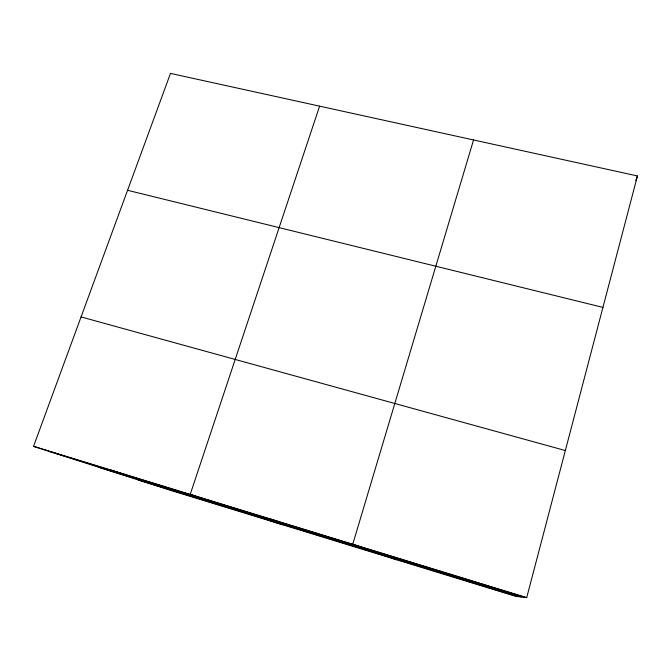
<?xml version="1.0" encoding="UTF-8"?>
<svg xmlns="http://www.w3.org/2000/svg" width="671" height="671" viewBox="0 0 671 671"><rect width="100%" height="100%" fill="white"/><g stroke="black" fill="none" stroke-linecap="round" stroke-linejoin="round"><path stroke-width="1.01" d="M526.718 597.601L637.45 175.961L170.484 73.399L33.55 446.341L170.644 490.367L515.58 596.309L526.718 597.601L33.55 446.341M473.55 139.962L352.753 544.24L396.36 559.689M319.606 106.152L190.212 494.393L282.575 524.747M635.806 180.675L637.45 175.961M127.565 190.287L602.927 307.402M81.065 316.922L565.343 450.543M49.855 451.575L525.359 597.442M98.645 467.242L521.342 596.972M138.796 480.142L518.104 596.603M110.572 469.968L124.361 474.431M270.119 518.901L278.398 521.686M438.23 570.459L440.302 571.348"/></g></svg>
